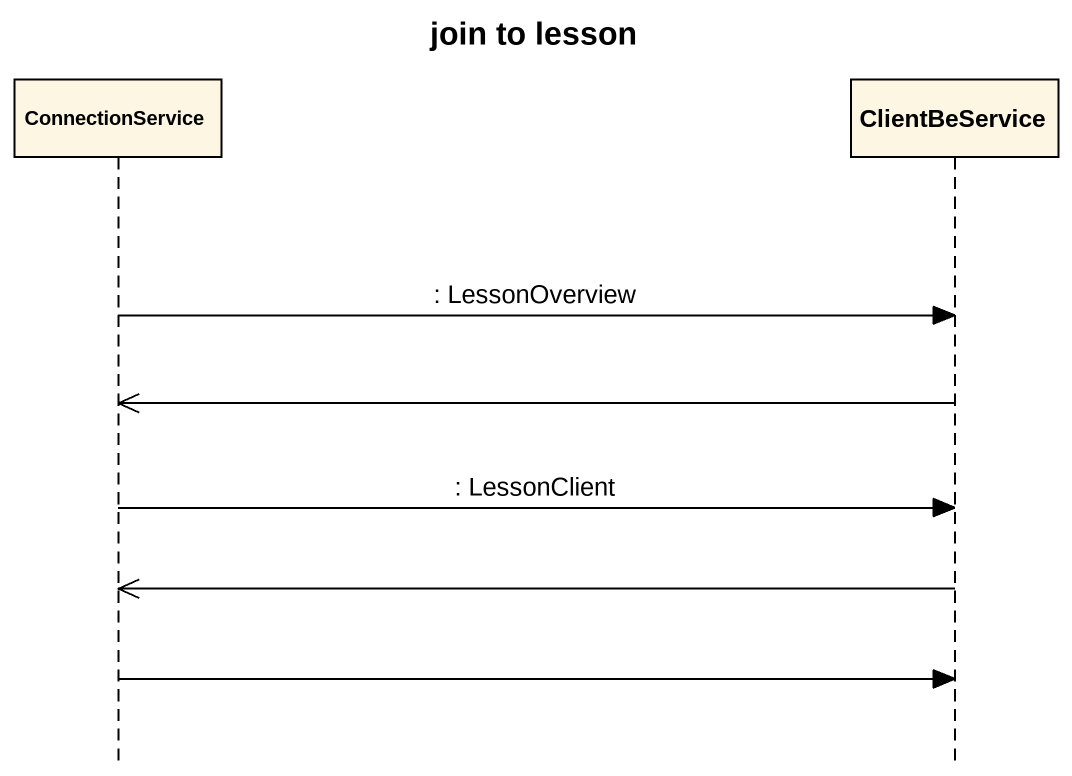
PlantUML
@startuml
title join to lesson
hide footbox
participant ConnectionService
participant ClientBeService

ConnectionService -> ClientBeService : : LessonOverview
ClientBeService ->> ConnectionService
ConnectionService -> ClientBeService : : LessonClient
ClientBeService ->> ConnectionService
ConnectionService -> ClientBeService
@enduml
